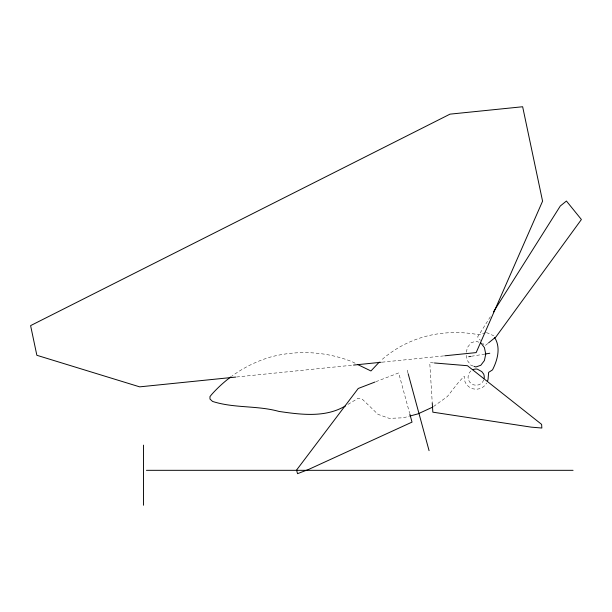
<?xml version="1.0" encoding="UTF-8"?>
<svg xmlns="http://www.w3.org/2000/svg" width="612" height="612" viewBox="0 0 612 612"><rect width="100%" height="100%" fill="white"/><g stroke="black" fill="none" stroke-linecap="round" stroke-linejoin="round"><path stroke-width="0.46" stroke-dasharray="3.06 2.29" d="M466.39 352.229L467.339 347.608L470.949 342.881L475.876 341.152L479.165 342.307M490.388 316.733L477.628 336.937L480.412 340.379M487.818 343.5L484.872 345.879L482.646 343.133M433.533 406.529L447.288 396.622L458.962 381.773L464.271 376.227L464.967 381.697A12.079 12.079 0 0 0 486.67 383.058M347.953 404.402L358.165 398.267L362.327 399.231L378.032 414.362L389.27 418.378L403.4 417.782L408.87 416.321M375.814 381.712L398.664 372.93L409.55 413.001M485.546 332.76L478.699 334.749A121.712 121.712 0 0 0 437.037 333.991A109.341 109.341 0 0 0 380.641 360.774M471.339 356.276L485.607 353.943M236.622 376.984L352.589 365.18M382.056 362.182L444.786 355.794M433.51 362.901L429.739 362.587L432.179 401.679M473.328 366.098L470.949 365.265L467.339 360.537L466.015 354.073M486.402 332.515L493.739 335.758M355.098 363.237L352.191 361.753A130.371 130.371 0 0 0 270.099 357.156A127.227 127.227 0 0 0 231.573 376.365M407.194 370.138L408.181 373.771M483.778 379.876A8.109 8.109 0 0 1 471.523 383.8A8.109 8.109 0 0 1 470.903 370.948"/><path stroke-width="0.92" d="M493.456 311.883L560.317 205.984L566.437 201.034L581.4 219.509L495.919 336.937L488.552 342.904M379.302 362.09L370.933 370.964L357.4 364.392M345.596 405.817C325.553 417.904 301.05 414.638 278.98 411.432C257.147 405.328 234.197 408.411 212.578 401.434L209.985 399.047L209.962 396.614L211.477 394.702A127.227 127.227 0 0 1 230.816 376.923M432.768 407.079L417.988 413.873L409.78 416.076M374.934 382.056L358.234 388.475L296.56 470.07L297.539 473.68L308.876 469.32L412.021 422.112L409.795 413.911M468.761 356.697L470.643 356.391M485.431 353.973L489.799 353.254M235.666 377.084L139.666 386.853L36.858 355.289L30.6 325.622L450.004 114.146L522.648 106.748L542.576 201.172L476.159 352.604L444.786 355.794M353.537 365.081L381.1 362.273M146.436 470.322L573.069 470.322M434.451 362.977L467.469 365.708L541.62 424.384L541.849 428.025L531.27 427.153L432.829 412.167L432.24 402.635M474.124 366.374L475.876 366.993L480.81 365.265L484.421 360.537L485.744 354.073L484.421 347.608L480.81 342.881M494.519 337.365C501.021 347.425 497.541 360.001 492.515 369.87L488.628 372.387L488.116 378.774A12.079 12.079 0 0 1 487.45 381.383M408.181 373.771L429.073 450.669M143.514 445.131L143.514 505.252M473.084 369.625A8.109 8.109 0 0 1 477.245 369.105L481.766 371.583L483.656 374.07A8.109 8.109 0 0 1 484.176 378.239"/></g></svg>
